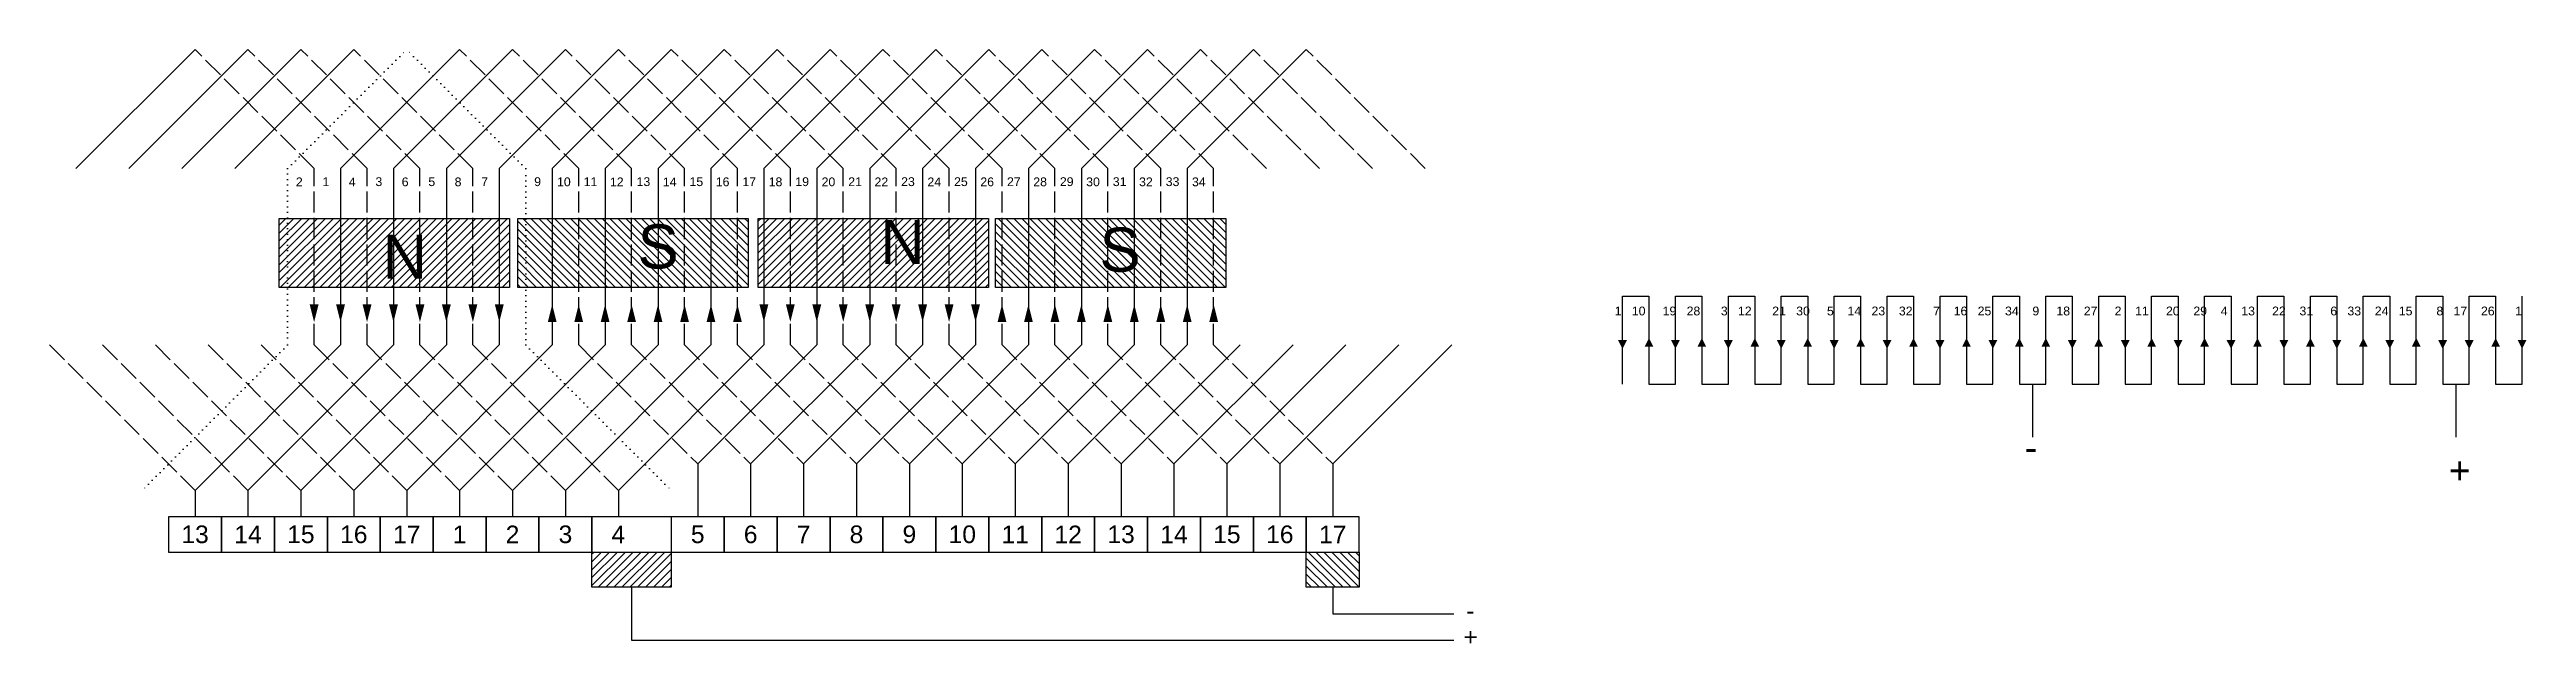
# Model space of a CAD drawing. Header units: millimetres. Extents: x -78 to 1327, y -116 to 221.
import ezdxf

# ---------------------------------------------------------------- set-up
doc = ezdxf.new("R2010")
doc.units = ezdxf.units.MM
doc.linetypes.add('ACAD_ISO02W100', pattern=[15, 12, -3])
doc.linetypes.add('ACAD_ISO07W100', pattern=[3, 0, -3])
doc.styles.get("Standard").update_dxf_attribs({"font": 'arial.ttf'})

msp = doc.modelspace()

# ---------------------------------------------------------------- hatches: boundary and pattern name
h = msp.add_hatch()
h.set_pattern_fill('ANSI31', color=256)
h.set_pattern_definition([(45, (0, -227.154), (-2.245064, 2.245064), [])])
h.paths.add_polyline_path([(52.5, 125.5), (183, 125.5), (183, 86.4), (52.5, 86.4)])
h.paths.add_polyline_path([(324.1, 125.5), (454.6, 125.5), (454.6, 86.4), (324.1, 86.4)])
h.paths.add_polyline_path([(229.8, -63.7), (274.8, -63.7), (274.8, -83.7), (229.8, -83.7)])
h = msp.add_hatch()
h.set_pattern_fill('ANSI31', color=256, angle=90)
h.set_pattern_definition([(135, (0, -227.154), (-2.245064, -2.245064), [])])
h.paths.add_polyline_path([(187.8, 125.5), (318.3, 125.5), (318.3, 86.4), (187.8, 86.4)])
h.paths.add_polyline_path([(458.7, 125.5), (589.2, 125.5), (589.2, 86.4), (458.7, 86.4)])
h.paths.add_polyline_path([(634.8, -63.7), (664.8, -63.7), (664.8, -83.7), (634.8, -83.7)])

# ---------------------------------------------------------------- linework, layer by layer
for p, q in [((-62.7, 153.8), (4.8, 221.3)), ((-32.7, 153.8), (34.8, 221.3)), ((-2.7, 153.8), (64.8, 221.3)), ((27.3, 153.8), (94.8, 221.3)), ((87.3, 153.8), (154.8, 221.3)), ((117.3, 153.8), (184.8, 221.3)), ((147.3, 153.8), (214.8, 221.3)), ((177.3, 153.8), (244.8, 221.3)), ((207.3, 153.8), (274.8, 221.3)), ((237.3, 153.8), (304.8, 221.3)), ((267.3, 153.8), (334.8, 221.3)), ((297.3, 153.8), (364.8, 221.3)), ((327.3, 153.8), (394.8, 221.3)), ((357.3, 153.8), (424.8, 221.3)), ((387.3, 153.8), (454.8, 221.3)), ((417.3, 153.8), (484.8, 221.3)), ((447.3, 153.8), (514.8, 221.3)), ((477.3, 153.8), (544.8, 221.3)), ((507.3, 153.8), (574.8, 221.3)), ((537.3, 153.8), (604.8, 221.3)), ((567.3, 153.8), (634.8, 221.3)), ((87.3, 153.8), (87.3, 53.8)), ((117.3, 153.8), (117.3, 53.8)), ((147.3, 153.8), (147.3, 53.8)), ((177.3, 153.8), (177.3, 53.8)), ((207.3, 153.8), (207.3, 53.8)), ((237.3, 153.8), (237.3, 53.8)), ((267.3, 153.8), (267.3, 53.8)), ((297.3, 153.8), (297.3, 53.8)), ((327.3, 153.8), (327.3, 53.8)), ((357.3, 153.8), (357.3, 53.8)), ((387.3, 153.8), (387.3, 53.8)), ((417.3, 153.8), (417.3, 53.8)), ((447.3, 153.8), (447.3, 53.8)), ((477.3, 153.8), (477.3, 53.8)), ((507.3, 153.8), (507.3, 53.8)), ((537.3, 153.8), (537.3, 53.8)), ((567.3, 153.8), (567.3, 53.8)), ((814.1, 31.5), (814.1, 81.5)), ((814.1, 81.5), (829.1, 81.5)), ((829.1, 81.5), (829.1, 31.5)), ((844.1, 31.5), (844.1, 81.5)), ((844.1, 81.5), (859.1, 81.5)), ((859.1, 81.5), (859.1, 31.5)), ((874.1, 31.5), (874.1, 81.5)), ((874.1, 81.5), (889.1, 81.5)), ((889.1, 81.5), (889.1, 31.5)), ((904.1, 31.5), (904.1, 81.5)), ((904.1, 81.5), (919.1, 81.5)), ((919.1, 81.5), (919.1, 31.5)), ((934.1, 31.5), (934.1, 81.5)), ((934.1, 81.5), (949.1, 81.5)), ((949.1, 81.5), (949.1, 31.5)), ((964.1, 31.5), (964.1, 81.5)), ((964.1, 81.5), (979.1, 81.5)), ((979.1, 81.5), (979.1, 31.5)), ((994.1, 31.5), (994.1, 81.5)), ((994.1, 81.5), (1009.1, 81.5)), ((1009.1, 81.5), (1009.1, 31.5)), ((1024.1, 31.5), (1024.1, 81.5)), ((1024.1, 81.5), (1039.1, 81.5)), ((1039.1, 81.5), (1039.1, 31.5)), ((1054.1, 31.5), (1054.1, 81.5)), ((1054.1, 81.5), (1069.1, 81.5)), ((1069.1, 81.5), (1069.1, 31.5)), ((1084.1, 31.5), (1084.1, 81.5)), ((1084.1, 81.5), (1099.1, 81.5)), ((1099.1, 81.5), (1099.1, 31.5)), ((1114.1, 31.5), (1114.1, 81.5)), ((1114.1, 81.5), (1129.1, 81.5)), ((1129.1, 81.5), (1129.1, 31.5)), ((1144.1, 31.5), (1144.1, 81.5)), ((1144.1, 81.5), (1159.1, 81.5)), ((1159.1, 81.5), (1159.1, 31.5)), ((1174.1, 31.5), (1174.1, 81.5)), ((1174.1, 81.5), (1189.1, 81.5)), ((1189.1, 81.5), (1189.1, 31.5)), ((1204.1, 31.5), (1204.1, 81.5)), ((1204.1, 81.5), (1219.1, 81.5)), ((1219.1, 81.5), (1219.1, 31.5)), ((1234.1, 31.5), (1234.1, 81.5)), ((1234.1, 81.5), (1249.1, 81.5)), ((1249.1, 81.5), (1249.1, 31.5)), ((1264.1, 31.5), (1264.1, 81.5)), ((1264.1, 81.5), (1279.1, 81.5)), ((1279.1, 81.5), (1279.1, 31.5)), ((1294.1, 31.5), (1294.1, 81.5)), ((1294.1, 81.5), (1309.1, 81.5)), ((1309.1, 81.5), (1309.1, 31.5)), ((1324.1, 31.5), (1324.1, 81.5)), ((87.3, 53.8), (4.8, -28.7)), ((117.3, 53.8), (34.8, -28.7)), ((147.3, 53.8), (64.8, -28.7)), ((177.3, 53.8), (94.8, -28.7)), ((207.3, 53.8), (124.8, -28.7)), ((237.3, 53.8), (154.8, -28.7)), ((267.3, 53.8), (184.8, -28.7)), ((297.3, 53.8), (214.8, -28.7)), ((327.3, 53.8), (244.8, -28.7)), ((357.3, 53.8), (289.8, -13.7)), ((387.3, 53.8), (319.8, -13.7)), ((417.3, 53.8), (349.8, -13.7)), ((447.3, 53.8), (379.8, -13.7)), ((477.3, 53.8), (409.8, -13.7)), ((507.3, 53.8), (439.8, -13.7)), ((537.3, 53.8), (469.8, -13.7)), ((567.3, 53.8), (499.8, -13.7)), ((597.3, 53.8), (529.8, -13.7)), ((627.3, 53.8), (559.8, -13.7)), ((657.3, 53.8), (589.8, -13.7)), ((687.3, 53.8), (619.8, -13.7)), ((717.3, 53.8), (649.8, -13.7)), ((829.1, 31.5), (844.1, 31.5)), ((859.1, 31.5), (874.1, 31.5)), ((889.1, 31.5), (904.1, 31.5)), ((919.1, 31.5), (934.1, 31.5)), ((949.1, 31.5), (964.1, 31.5)), ((979.1, 31.5), (994.1, 31.5)), ((1009.1, 31.5), (1024.1, 31.5)), ((1039.1, 31.5), (1054.1, 31.5)), ((1046.6, 31.5), (1046.6, 1.5)), ((1069.1, 31.5), (1084.1, 31.5)), ((1099.1, 31.5), (1114.1, 31.5)), ((1129.1, 31.5), (1144.1, 31.5)), ((1159.1, 31.5), (1174.1, 31.5)), ((1189.1, 31.5), (1204.1, 31.5)), ((1219.1, 31.5), (1234.1, 31.5)), ((1249.1, 31.5), (1264.1, 31.5)), ((1279.1, 31.5), (1294.1, 31.5)), ((1286.6, 31.5), (1286.6, 1.5)), ((1309.1, 31.5), (1324.1, 31.5)), ((289.8, -13.7), (289.8, -43.7)), ((319.8, -13.7), (319.8, -43.7)), ((349.8, -13.7), (349.8, -43.7)), ((379.8, -13.7), (379.8, -43.7)), ((409.8, -13.7), (409.8, -43.7)), ((439.8, -13.7), (439.8, -43.7)), ((469.8, -13.7), (469.8, -43.7)), ((499.8, -13.7), (499.8, -43.7)), ((529.8, -13.7), (529.8, -43.7)), ((559.8, -13.7), (559.8, -43.7)), ((589.8, -13.7), (589.8, -43.7)), ((619.8, -13.7), (619.8, -43.7)), ((649.8, -13.7), (649.8, -43.7)), ((4.8, -28.7), (4.8, -43.7)), ((34.8, -28.7), (34.8, -43.7)), ((64.8, -28.7), (64.8, -43.7)), ((94.8, -28.7), (94.8, -43.7)), ((124.8, -28.7), (124.8, -43.7)), ((154.8, -28.7), (154.8, -43.7)), ((184.8, -28.7), (184.8, -43.7)), ((214.8, -28.7), (214.8, -43.7)), ((244.8, -28.7), (244.8, -43.7)), ((4.8, -43.7), (-10.2, -43.7)), ((-10.2, -43.7), (-10.2, -63.7)), ((19.8, -43.7), (4.8, -43.7)), ((34.8, -43.7), (19.8, -43.7)), ((19.8, -43.7), (19.8, -63.7)), ((19.8, -63.7), (19.8, -43.7)), ((49.8, -43.7), (34.8, -43.7)), ((64.8, -43.7), (49.8, -43.7)), ((49.8, -43.7), (49.8, -63.7)), ((49.8, -63.7), (49.8, -43.7)), ((79.8, -43.7), (64.8, -43.7)), ((94.8, -43.7), (79.8, -43.7)), ((79.8, -43.7), (79.8, -63.7)), ((79.8, -63.7), (79.8, -43.7)), ((109.8, -43.7), (94.8, -43.7)), ((124.8, -43.7), (109.8, -43.7)), ((109.8, -43.7), (109.8, -63.7)), ((109.8, -63.7), (109.8, -43.7)), ((139.8, -43.7), (124.8, -43.7)), ((154.8, -43.7), (139.8, -43.7)), ((139.8, -43.7), (139.8, -63.7)), ((139.8, -63.7), (139.8, -43.7)), ((169.8, -43.7), (154.8, -43.7)), ((184.8, -43.7), (169.8, -43.7)), ((169.8, -43.7), (169.8, -63.7)), ((169.8, -63.7), (169.8, -43.7)), ((199.8, -43.7), (184.8, -43.7)), ((214.8, -43.7), (199.8, -43.7)), ((199.8, -43.7), (199.8, -63.7)), ((199.8, -63.7), (199.8, -43.7)), ((229.8, -43.7), (214.8, -43.7)), ((244.8, -43.7), (229.8, -43.7)), ((229.8, -43.7), (229.8, -63.7)), ((229.8, -63.7), (229.8, -43.7)), ((274.8, -43.7), (244.8, -43.7)), ((289.8, -43.7), (274.8, -43.7)), ((274.8, -43.7), (274.8, -63.7)), ((304.8, -43.7), (289.8, -43.7)), ((304.8, -63.7), (304.8, -43.7)), ((319.8, -43.7), (304.8, -43.7)), ((304.8, -43.7), (304.8, -63.7)), ((334.8, -43.7), (319.8, -43.7)), ((334.8, -63.7), (334.8, -43.7)), ((349.8, -43.7), (334.8, -43.7)), ((334.8, -43.7), (334.8, -63.7)), ((364.8, -43.7), (349.8, -43.7)), ((364.8, -63.7), (364.8, -43.7)), ((379.8, -43.7), (364.8, -43.7)), ((364.8, -43.7), (364.8, -63.7)), ((394.8, -43.7), (379.8, -43.7)), ((394.8, -63.7), (394.8, -43.7)), ((409.8, -43.7), (394.8, -43.7)), ((394.8, -43.7), (394.8, -63.7)), ((424.8, -43.7), (409.8, -43.7)), ((424.8, -63.7), (424.8, -43.7)), ((439.8, -43.7), (424.8, -43.7)), ((424.8, -43.7), (424.8, -63.7)), ((454.8, -43.7), (439.8, -43.7)), ((454.8, -63.7), (454.8, -43.7)), ((469.8, -43.7), (454.8, -43.7)), ((454.8, -43.7), (454.8, -63.7)), ((484.8, -43.7), (469.8, -43.7)), ((484.8, -63.7), (484.8, -43.7)), ((499.8, -43.7), (484.8, -43.7)), ((484.8, -43.7), (484.8, -63.7)), ((514.8, -43.7), (499.8, -43.7)), ((514.8, -63.7), (514.8, -43.7)), ((529.8, -43.7), (514.8, -43.7)), ((514.8, -43.7), (514.8, -63.7)), ((544.8, -43.7), (529.8, -43.7)), ((544.8, -63.7), (544.8, -43.7)), ((559.8, -43.7), (544.8, -43.7)), ((544.8, -43.7), (544.8, -63.7)), ((574.8, -43.7), (559.8, -43.7)), ((574.8, -63.7), (574.8, -43.7)), ((589.8, -43.7), (574.8, -43.7)), ((574.8, -43.7), (574.8, -63.7)), ((604.8, -43.7), (589.8, -43.7)), ((604.8, -63.7), (604.8, -43.7)), ((619.8, -43.7), (604.8, -43.7)), ((604.8, -43.7), (604.8, -63.7)), ((634.8, -43.7), (619.8, -43.7)), ((634.8, -63.7), (634.8, -43.7)), ((649.8, -43.7), (634.8, -43.7)), ((634.8, -43.7), (634.8, -63.7)), ((664.8, -43.7), (649.8, -43.7)), ((664.8, -63.7), (664.8, -43.7)), ((-10.2, -63.7), (19.8, -63.7)), ((19.8, -63.7), (49.8, -63.7)), ((49.8, -63.7), (79.8, -63.7)), ((79.8, -63.7), (109.8, -63.7)), ((109.8, -63.7), (139.8, -63.7)), ((139.8, -63.7), (169.8, -63.7)), ((169.8, -63.7), (199.8, -63.7)), ((199.8, -63.7), (229.8, -63.7)), ((229.8, -63.7), (274.8, -63.7)), ((274.8, -63.7), (304.8, -63.7)), ((304.8, -63.7), (334.8, -63.7)), ((334.8, -63.7), (364.8, -63.7)), ((364.8, -63.7), (394.8, -63.7)), ((394.8, -63.7), (424.8, -63.7)), ((424.8, -63.7), (454.8, -63.7)), ((454.8, -63.7), (484.8, -63.7)), ((484.8, -63.7), (514.8, -63.7)), ((514.8, -63.7), (544.8, -63.7)), ((544.8, -63.7), (574.8, -63.7)), ((574.8, -63.7), (604.8, -63.7)), ((604.8, -63.7), (634.8, -63.7)), ((634.8, -63.7), (664.8, -63.7)), ((252.3, -83.7), (252.3, -113.7)), ((649.8, -83.7), (649.8, -98.7)), ((649.8, -98.7), (718.5, -98.7)), ((252.3, -113.7), (718.5, -113.7))]:
    msp.add_line(p, q)
at = {"linetype": 'ACAD_ISO02W100'}
for p, q in [((72.3, 153.8), (4.8, 221.3)), ((102.3, 153.8), (34.8, 221.3)), ((132.3, 153.8), (64.8, 221.3)), ((162.3, 153.8), (94.8, 221.3)), ((222.3, 153.8), (154.8, 221.3)), ((252.3, 153.8), (184.8, 221.3)), ((282.3, 153.8), (214.8, 221.3)), ((312.3, 153.8), (244.8, 221.3)), ((342.3, 153.8), (274.8, 221.3)), ((372.3, 153.8), (304.8, 221.3)), ((402.3, 153.8), (334.8, 221.3)), ((432.3, 153.8), (364.8, 221.3)), ((462.3, 153.8), (394.8, 221.3)), ((492.3, 153.8), (424.8, 221.3)), ((522.3, 153.8), (454.8, 221.3)), ((552.3, 153.8), (484.8, 221.3)), ((582.3, 153.8), (514.8, 221.3)), ((612.3, 153.8), (544.8, 221.3)), ((642.3, 153.8), (574.8, 221.3)), ((672.3, 153.8), (604.8, 221.3)), ((702.3, 153.8), (634.8, 221.3)), ((72.3, 53.8), (72.3, 153.8)), ((102.3, 53.8), (102.3, 153.8)), ((132.3, 53.8), (132.3, 153.8)), ((162.3, 53.8), (162.3, 153.8)), ((222.3, 53.8), (222.3, 153.8)), ((252.3, 53.8), (252.3, 153.8)), ((282.3, 53.8), (282.3, 153.8)), ((312.3, 53.8), (312.3, 153.8)), ((342.3, 53.8), (342.3, 153.8)), ((372.3, 53.8), (372.3, 153.8)), ((402.3, 53.8), (402.3, 153.8)), ((432.3, 53.8), (432.3, 153.8)), ((462.3, 53.8), (462.3, 153.8)), ((492.3, 53.8), (492.3, 153.8)), ((522.3, 53.8), (522.3, 153.8)), ((552.3, 53.8), (552.3, 153.8)), ((582.3, 53.8), (582.3, 153.8)), ((-77.7, 53.8), (4.8, -28.7)), ((-47.7, 53.8), (34.8, -28.7)), ((-17.7, 53.8), (64.8, -28.7)), ((12.3, 53.8), (94.8, -28.7)), ((42.3, 53.8), (124.8, -28.7)), ((72.3, 53.8), (154.8, -28.7)), ((102.3, 53.8), (184.8, -28.7)), ((132.3, 53.8), (214.8, -28.7)), ((162.3, 53.8), (244.8, -28.7)), ((222.3, 53.8), (289.8, -13.7)), ((252.3, 53.8), (319.8, -13.7)), ((282.3, 53.8), (349.8, -13.7)), ((312.3, 53.8), (379.8, -13.7)), ((342.3, 53.8), (409.8, -13.7)), ((372.3, 53.8), (439.8, -13.7)), ((402.3, 53.8), (469.8, -13.7)), ((432.3, 53.8), (499.8, -13.7)), ((462.3, 53.8), (529.8, -13.7)), ((492.3, 53.8), (559.8, -13.7)), ((522.3, 53.8), (589.8, -13.7)), ((552.3, 53.8), (619.8, -13.7)), ((582.3, 53.8), (649.8, -13.7))]:
    msp.add_line(p, q, dxfattribs=at)
at = {"linetype": 'ACAD_ISO07W100'}
for p, q in [((57.3, 153.8), (124.8, 221.3)), ((192.3, 153.8), (124.8, 221.3)), ((57.3, 153.8), (57.3, 53.8)), ((192.3, 53.8), (192.3, 153.8)), ((57.3, 53.8), (-25.2, -28.7)), ((192.3, 53.8), (274.8, -28.7))]:
    msp.add_line(p, q, dxfattribs=at)
for points in [[(52.5, 125.5), (183, 125.5), (183, 86.4), (52.5, 86.4)], [(187.8, 125.5), (318.3, 125.5), (318.3, 86.4), (187.8, 86.4)], [(324.1, 125.5), (454.6, 125.5), (454.6, 86.4), (324.1, 86.4)], [(458.7, 125.5), (589.2, 125.5), (589.2, 86.4), (458.7, 86.4)], [(229.8, -63.7), (274.8, -63.7), (274.8, -83.7), (229.8, -83.7)], [(634.8, -63.7), (664.8, -63.7), (664.8, -83.7), (634.8, -83.7)]]:
    msp.add_lwpolyline(points, close=True)
for points in [[(72.3, 76.7, 5, 0, 0), (72.3, 66.7, 0, 0, 0)], [(87.3, 76.7, 5, 0, 0), (87.3, 66.7, 0, 0, 0)], [(102.3, 76.7, 5, 0, 0), (102.3, 66.7, 0, 0, 0)], [(117.3, 76.7, 5, 0, 0), (117.3, 66.7, 0, 0, 0)], [(132.3, 76.7, 5, 0, 0), (132.3, 66.7, 0, 0, 0)], [(147.3, 76.7, 5, 0, 0), (147.3, 66.7, 0, 0, 0)], [(162.3, 76.7, 5, 0, 0), (162.3, 66.7, 0, 0, 0)], [(177.3, 76.7, 5, 0, 0), (177.3, 66.7, 0, 0, 0)], [(207.3, 66.7, 5, 0, 0), (207.3, 76.7, 0, 0, 0)], [(222.3, 66.7, 5, 0, 0), (222.3, 76.7, 0, 0, 0)], [(237.3, 66.7, 5, 0, 0), (237.3, 76.7, 0, 0, 0)], [(252.3, 66.7, 5, 0, 0), (252.3, 76.7, 0, 0, 0)], [(267.3, 66.7, 5, 0, 0), (267.3, 76.7, 0, 0, 0)], [(282.3, 66.7, 5, 0, 0), (282.3, 76.7, 0, 0, 0)], [(297.3, 66.7, 5, 0, 0), (297.3, 76.7, 0, 0, 0)], [(312.3, 66.7, 5, 0, 0), (312.3, 76.7, 0, 0, 0)], [(327.3, 76.7, 5, 0, 0), (327.3, 66.7, 0, 0, 0)], [(342.3, 76.7, 5, 0, 0), (342.3, 66.7, 0, 0, 0)], [(357.3, 76.7, 5, 0, 0), (357.3, 66.7, 0, 0, 0)], [(372.3, 76.7, 5, 0, 0), (372.3, 66.7, 0, 0, 0)], [(387.3, 76.7, 5, 0, 0), (387.3, 66.7, 0, 0, 0)], [(402.3, 76.7, 5, 0, 0), (402.3, 66.7, 0, 0, 0)], [(417.3, 76.7, 5, 0, 0), (417.3, 66.7, 0, 0, 0)], [(432.3, 76.7, 5, 0, 0), (432.3, 66.7, 0, 0, 0)], [(447.3, 76.7, 5, 0, 0), (447.3, 66.7, 0, 0, 0)], [(462.3, 66.7, 5, 0, 0), (462.3, 76.7, 0, 0, 0)], [(477.3, 66.7, 5, 0, 0), (477.3, 76.7, 0, 0, 0)], [(492.3, 66.7, 5, 0, 0), (492.3, 76.7, 0, 0, 0)], [(507.3, 66.7, 5, 0, 0), (507.3, 76.7, 0, 0, 0)], [(522.3, 66.7, 5, 0, 0), (522.3, 76.7, 0, 0, 0)], [(537.3, 66.7, 5, 0, 0), (537.3, 76.7, 0, 0, 0)], [(552.3, 66.7, 5, 0, 0), (552.3, 76.7, 0, 0, 0)], [(567.3, 66.7, 5, 0, 0), (567.3, 76.7, 0, 0, 0)], [(582.3, 66.7, 5, 0, 0), (582.3, 76.7, 0, 0, 0)], [(814.1, 56.5, 5, 0, 0), (814.1, 51.5, 0, 0, 0)], [(829.1, 52.7, 5, 0, 0), (829.1, 57.7, 0, 0, 0)], [(844.1, 56.5, 5, 0, 0), (844.1, 51.5, 0, 0, 0)], [(859.1, 52.7, 5, 0, 0), (859.1, 57.7, 0, 0, 0)], [(874.1, 56.5, 5, 0, 0), (874.1, 51.5, 0, 0, 0)], [(889.1, 52.7, 5, 0, 0), (889.1, 57.7, 0, 0, 0)], [(904.1, 56.5, 5, 0, 0), (904.1, 51.5, 0, 0, 0)], [(919.1, 52.7, 5, 0, 0), (919.1, 57.7, 0, 0, 0)], [(934.1, 56.5, 5, 0, 0), (934.1, 51.5, 0, 0, 0)], [(949.1, 52.7, 5, 0, 0), (949.1, 57.7, 0, 0, 0)], [(964.1, 56.5, 5, 0, 0), (964.1, 51.5, 0, 0, 0)], [(979.1, 52.7, 5, 0, 0), (979.1, 57.7, 0, 0, 0)], [(994.1, 56.5, 5, 0, 0), (994.1, 51.5, 0, 0, 0)], [(1009.1, 52.7, 5, 0, 0), (1009.1, 57.7, 0, 0, 0)], [(1024.1, 56.5, 5, 0, 0), (1024.1, 51.5, 0, 0, 0)], [(1039.1, 52.7, 5, 0, 0), (1039.1, 57.7, 0, 0, 0)], [(1054.1, 52.7, 5, 0, 0), (1054.1, 57.7, 0, 0, 0)], [(1069.1, 56.5, 5, 0, 0), (1069.1, 51.5, 0, 0, 0)], [(1084.1, 52.7, 5, 0, 0), (1084.1, 57.7, 0, 0, 0)], [(1099.1, 56.5, 5, 0, 0), (1099.1, 51.5, 0, 0, 0)], [(1114.1, 52.7, 5, 0, 0), (1114.1, 57.7, 0, 0, 0)], [(1129.1, 56.5, 5, 0, 0), (1129.1, 51.5, 0, 0, 0)], [(1144.1, 52.7, 5, 0, 0), (1144.1, 57.7, 0, 0, 0)], [(1159.1, 56.5, 5, 0, 0), (1159.1, 51.5, 0, 0, 0)], [(1174.1, 52.7, 5, 0, 0), (1174.1, 57.7, 0, 0, 0)], [(1189.1, 56.5, 5, 0, 0), (1189.1, 51.5, 0, 0, 0)], [(1204.1, 52.7, 5, 0, 0), (1204.1, 57.7, 0, 0, 0)], [(1219.1, 56.5, 5, 0, 0), (1219.1, 51.5, 0, 0, 0)], [(1234.1, 52.7, 5, 0, 0), (1234.1, 57.7, 0, 0, 0)], [(1249.1, 56.5, 5, 0, 0), (1249.1, 51.5, 0, 0, 0)], [(1264.1, 52.7, 5, 0, 0), (1264.1, 57.7, 0, 0, 0)], [(1279.1, 56.5, 5, 0, 0), (1279.1, 51.5, 0, 0, 0)], [(1294.1, 56.5, 5, 0, 0), (1294.1, 51.5, 0, 0, 0)], [(1309.1, 52.7, 5, 0, 0), (1309.1, 57.7, 0, 0, 0)], [(1324.1, 56.5, 5, 0, 0), (1324.1, 51.5, 0, 0, 0)]]:
    msp.add_lwpolyline(points, format="xyseb")

# ---------------------------------------------------------------- texts
for s, height, p in [('N', 25, (111.1, 91.3)), ('S', 25, (255.7, 97.1)), ('N', 25, (393.3, 99.6)), ('S', 25, (517.6, 95.3)), ('-', 15, (1042.2, -11.9)), ('+', 15, (1282.6, -24.9)), ('-', 10, (725.5, -102)), ('+', 10, (723.9, -116.8))]:
    msp.add_text(s, height=height).set_placement(p)
for s, width, gutter_width, insert, char_height, attachment_point in [('2', 13.171, 12.5, (63.9, 146.2), 5, 5), ('1', 13.393, 12.5, (79, 146.3), 5, 5), ('4', 13.171, 12.5, (93.9, 146.2), 5, 5), ('3', 13.393, 12.5, (109, 146.3), 5, 5), ('6', 13.171, 12.5, (123.9, 146.2), 5, 5), ('5', 13.393, 12.5, (139, 146.3), 5, 5), ('8', 13.171, 12.5, (153.9, 146.2), 5, 5), ('7', 13.393, 12.5, (169, 146.3), 5, 5), ('9', 13.393, 12.5, (199, 146.3), 5, 5), ('10', 13.171, 12.5, (213.9, 146.2), 5, 5), ('11', 13.393, 12.5, (229, 146.3), 5, 5), ('12', 13.171, 12.5, (243.9, 146.2), 5, 5), ('13', 13.393, 12.5, (259, 146.3), 5, 5), ('14', 13.171, 12.5, (273.9, 146.2), 5, 5), ('15', 13.393, 12.5, (289, 146.3), 5, 5), ('16', 13.171, 12.5, (303.9, 146.2), 5, 5), ('17', 13.393, 12.5, (319, 146.3), 5, 5), ('18', 13.171, 12.5, (333.9, 146.2), 5, 5), ('19', 13.393, 12.5, (349, 146.3), 5, 5), ('20', 13.171, 12.5, (363.9, 146.2), 5, 5), ('21', 13.393, 12.5, (379, 146.3), 5, 5), ('22', 13.171, 12.5, (393.9, 146.2), 5, 5), ('23', 13.393, 12.5, (409, 146.3), 5, 5), ('24', 13.171, 12.5, (423.9, 146.2), 5, 5), ('25', 13.393, 12.5, (439, 146.3), 5, 5), ('26', 13.171, 12.5, (453.9, 146.2), 5, 5), ('27', 13.393, 12.5, (469, 146.3), 5, 5), ('28', 13.171, 12.5, (483.9, 146.2), 5, 5), ('29', 13.393, 12.5, (499, 146.3), 5, 5), ('30', 13.171, 12.5, (513.9, 146.2), 5, 5), ('31', 13.393, 12.5, (529, 146.3), 5, 5), ('32', 13.171, 12.5, (543.9, 146.2), 5, 5), ('33', 13.393, 12.5, (559, 146.3), 5, 5), ('34', 13.171, 12.5, (573.9, 146.2), 5, 5), ('         1   10     19   28      3   12      21   30     5    14   23    32      7    16   25    34    9     18    27     2    11     20    29    4    13     22    31     6   33    24   15       8   17    26      1', 583.492, 125, (792.2, 75.5), 5, 1), ('13', 30, 125, (4.8, -53.7), 10, 5), ('14', 30, 125, (34.8, -53.7), 10, 5), ('15', 30, 125, (64.8, -53.7), 10, 5), ('16', 30, 125, (94.8, -53.7), 10, 5), ('17', 30, 125, (124.8, -53.7), 10, 5), ('1', 30, 125, (154.8, -53.7), 10, 5), ('2', 30, 125, (184.8, -53.7), 10, 5), ('3', 30, 125, (214.8, -53.7), 10, 5), ('4', 30, 125, (244.8, -53.7), 10, 5), ('5', 30, 125, (289.8, -53.7), 10, 5), ('6', 30, 125, (319.8, -53.7), 10, 5), ('7', 30, 125, (349.8, -53.7), 10, 5), ('8', 30, 125, (379.8, -53.7), 10, 5), ('9', 30, 125, (409.8, -53.7), 10, 5), ('10', 30, 125, (439.8, -53.7), 10, 5), ('11', 30, 125, (469.8, -53.7), 10, 5), ('12', 30, 125, (499.8, -53.7), 10, 5), ('13', 30, 125, (529.8, -53.7), 10, 5), ('14', 30, 125, (559.8, -53.7), 10, 5), ('15', 30, 125, (589.8, -53.7), 10, 5), ('16', 30, 125, (619.8, -53.7), 10, 5), ('17', 30, 125, (649.8, -53.7), 10, 5)]:
    msp.add_mtext_dynamic_manual_height_columns(s, width=width, gutter_width=gutter_width, heights=[0], dxfattribs=dict(insert=insert, char_height=char_height, attachment_point=attachment_point))

doc.saveas('drawing.dxf')
